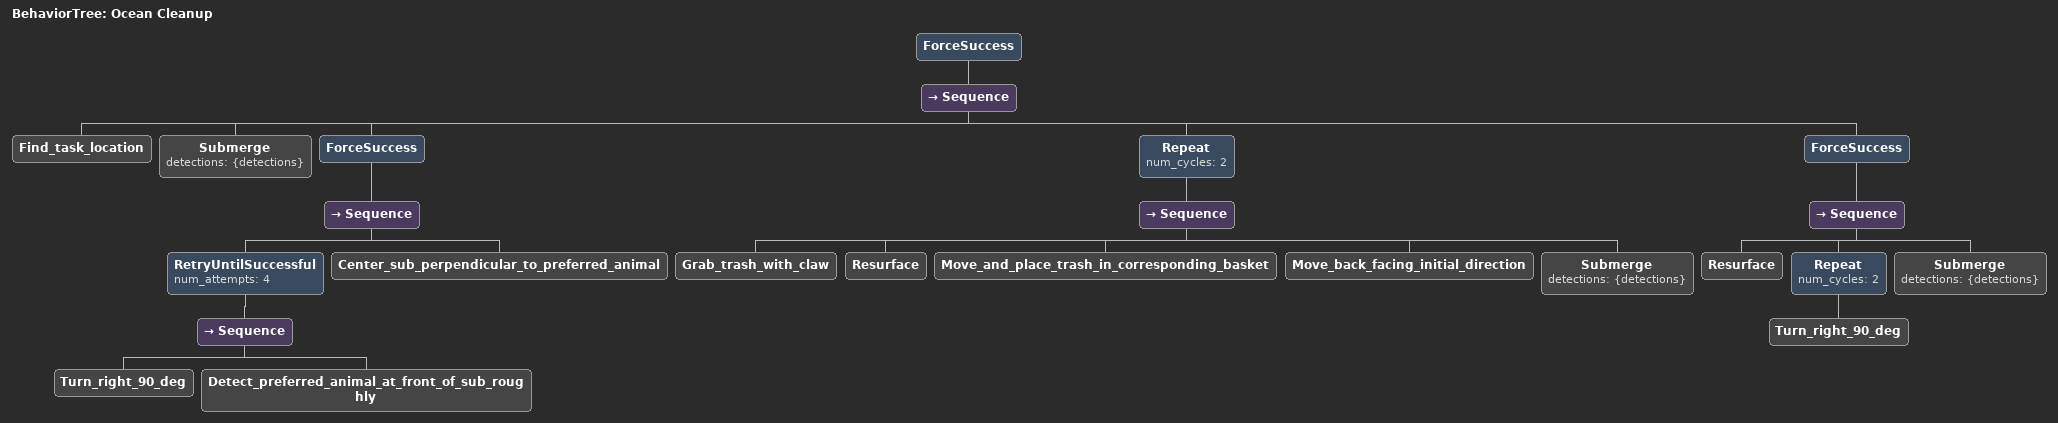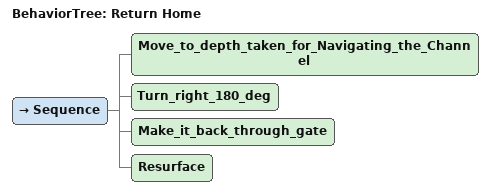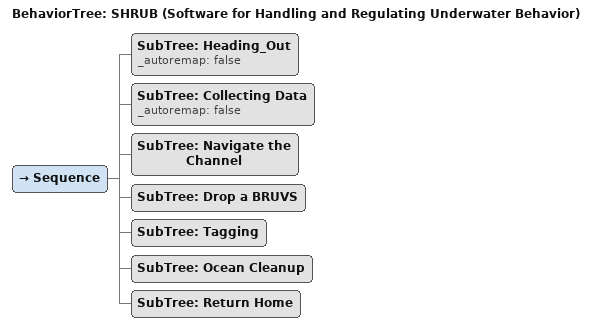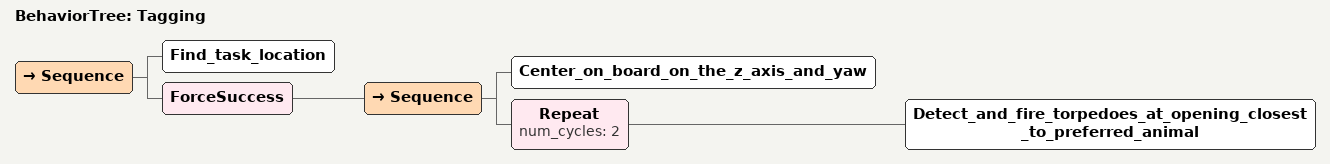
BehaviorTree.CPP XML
<BehaviorTree ID="Ocean Cleanup">
  <ForceSuccess>
    <Sequence>
      <Find_task_location/>
      <Submerge detections="{detections}"/>
      <ForceSuccess>
        <Sequence>
          <RetryUntilSuccessful num_attempts="4">
            <Sequence>
              <Turn_right_90_deg/>
              <Detect_preferred_animal_at_front_of_sub_roughly/>
            </Sequence>
          </RetryUntilSuccessful>
          <Center_sub_perpendicular_to_preferred_animal/>
        </Sequence>
      </ForceSuccess>
      <Repeat num_cycles="2">
        <Sequence>
          <Grab_trash_with_claw/>
          <Resurface/>
          <Move_and_place_trash_in_corresponding_basket/>
          <Move_back_facing_initial_direction/>
          <Submerge detections="{detections}"/>
        </Sequence>
      </Repeat>
      <ForceSuccess>
        <Sequence>
          <Resurface/>
          <Repeat num_cycles="2">
            <Turn_right_90_deg/>
          </Repeat>
          <Submerge detections="{detections}"/>
        </Sequence>
      </ForceSuccess>
    </Sequence>
  </ForceSuccess>
</BehaviorTree>

<BehaviorTree ID="Return Home">
  <Sequence>
    <Move_to_depth_taken_for_Navigating_the_Channel/>
    <Turn_right_180_deg/>
    <Make_it_back_through_gate/>
    <Resurface/>
  </Sequence>
</BehaviorTree>

<BehaviorTree ID="SHRUB (Software for Handling and Regulating Underwater Behavior)">
  <Sequence>
    <SubTree ID="Heading_Out" _autoremap="false"/>
    <SubTree ID="Collecting Data" _autoremap="false"/>
    <SubTree ID="Navigate the Channel"/>
    <SubTree ID="Drop a BRUVS"/>
    <SubTree ID="Tagging"/>
    <SubTree ID="Ocean Cleanup"/>
    <SubTree ID="Return Home"/>
  </Sequence>
</BehaviorTree>

<BehaviorTree ID="Tagging">
  <Sequence>
    <Find_task_location/>
    <ForceSuccess>
      <Sequence>
        <Center_on_board_on_the_z_axis_and_yaw/>
        <Repeat num_cycles="2">
          <Detect_and_fire_torpedoes_at_opening_closest_to_preferred_animal/>
        </Repeat>
      </Sequence>
    </ForceSuccess>
  </Sequence>
</BehaviorTree>
